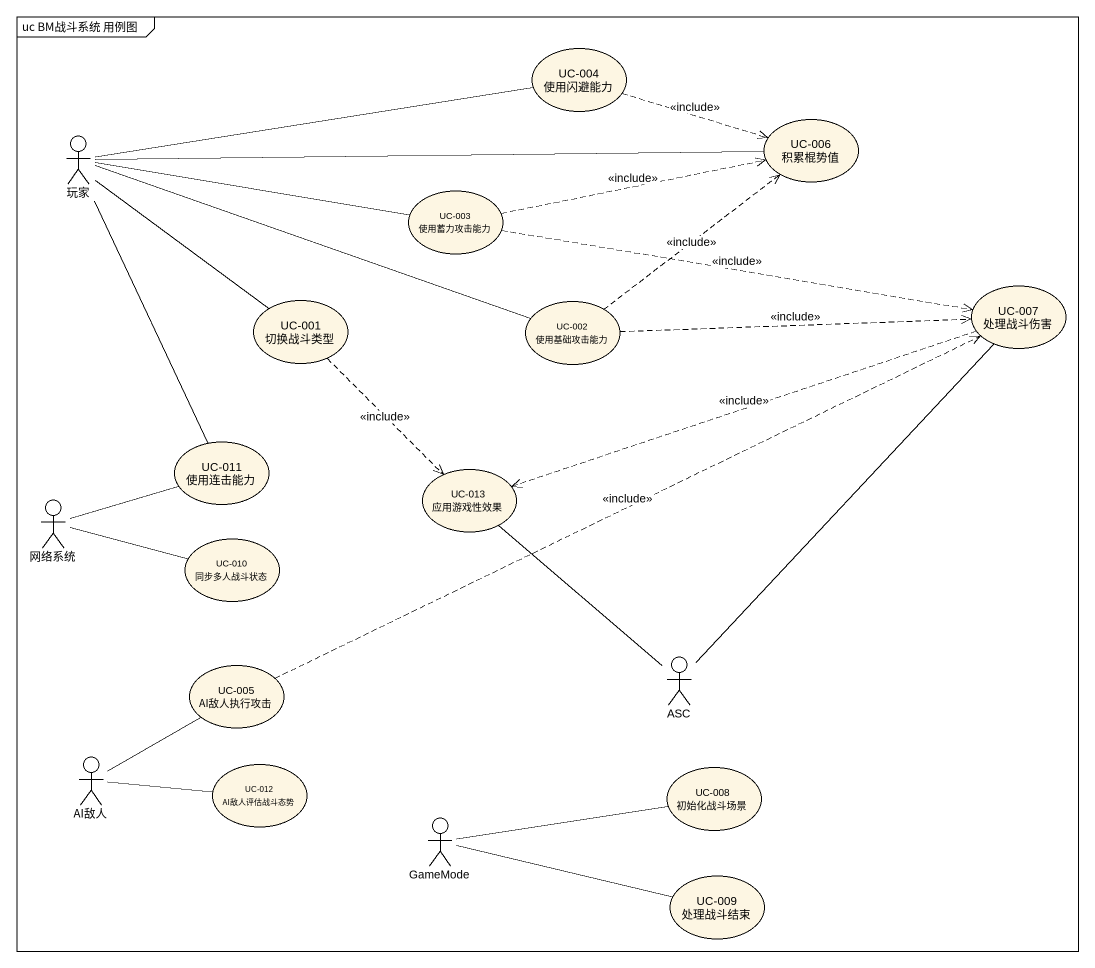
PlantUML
@startuml
mainframe uc BM战斗系统 用例图
usecase "UC-004 使用闪避能力" as UC_004_使用闪避能力
actor 玩家
usecase "UC-006 积累棍势值" as UC_006_积累棍势值
usecase "UC-003 使用蓄力攻击能力" as UC_003_使用蓄力攻击能力
usecase "UC-001 切换战斗类型" as UC_001_切换战斗类型
usecase "UC-002 使用基础攻击能力" as UC_002_使用基础攻击能力
usecase "UC-007 处理战斗伤害" as UC_007_处理战斗伤害
usecase "UC-011 使用连击能力" as UC_011_使用连击能力
usecase "UC-013 应用游戏性效果" as UC_013_应用游戏性效果
actor 网络系统
usecase "UC-010 同步多人战斗状态" as UC_010_同步多人战斗状态
usecase "UC-005 AI敌人执行攻击" as UC_005_AI敌人执行攻击
actor ASC
actor AI敌人
usecase "UC-012 AI敌人评估战斗态势" as UC_012_AI敌人评估战斗态势
usecase "UC-008 初始化战斗场景" as UC_008_初始化战斗场景
actor GameMode
usecase "UC-009 处理战斗结束" as UC_009_处理战斗结束
UC_004_使用闪避能力 .right.> UC_006_积累棍势值 : <<include>>
玩家 -right- UC_004_使用闪避能力
玩家 -right- UC_006_积累棍势值
玩家 -right- UC_003_使用蓄力攻击能力
玩家 -- UC_001_切换战斗类型
玩家 -right- UC_002_使用基础攻击能力
玩家 -- UC_011_使用连击能力
UC_003_使用蓄力攻击能力 .right.> UC_006_积累棍势值 : <<include>>
UC_003_使用蓄力攻击能力 .right.> UC_007_处理战斗伤害 : <<include>>
UC_001_切换战斗类型 ..> UC_013_应用游戏性效果 : <<include>>
UC_002_使用基础攻击能力 .up.> UC_006_积累棍势值 : <<include>>
UC_002_使用基础攻击能力 .right.> UC_007_处理战斗伤害 : <<include>>
UC_007_处理战斗伤害 .left.> UC_013_应用游戏性效果 : <<include>>
网络系统 -right- UC_011_使用连击能力
网络系统 -right- UC_010_同步多人战斗状态
UC_005_AI敌人执行攻击 .right.> UC_007_处理战斗伤害 : <<include>>
ASC -up- UC_007_处理战斗伤害
ASC -up- UC_013_应用游戏性效果
AI敌人 -up- UC_005_AI敌人执行攻击
AI敌人 -right- UC_012_AI敌人评估战斗态势
GameMode -right- UC_008_初始化战斗场景
GameMode -right- UC_009_处理战斗结束
@enduml
